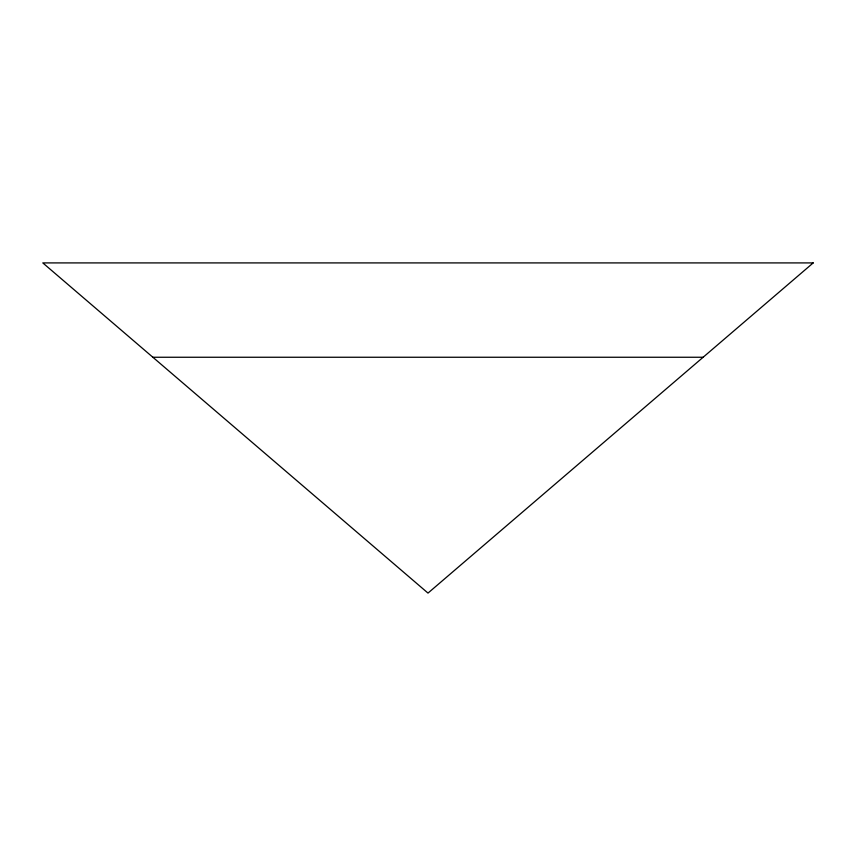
<?xml version="1.0" encoding="UTF-8"?>
<svg xmlns="http://www.w3.org/2000/svg" width="856" height="856" viewBox="0 0 856 856"><rect width="100%" height="100%" fill="white"/><g stroke="black" fill="none" stroke-linecap="round" stroke-linejoin="round"><path stroke-width="1.28" d="M152.86 357.252L703.14 357.252M813.2 262.91L428 593.09L42.8 262.91L813.2 262.91"/></g></svg>
